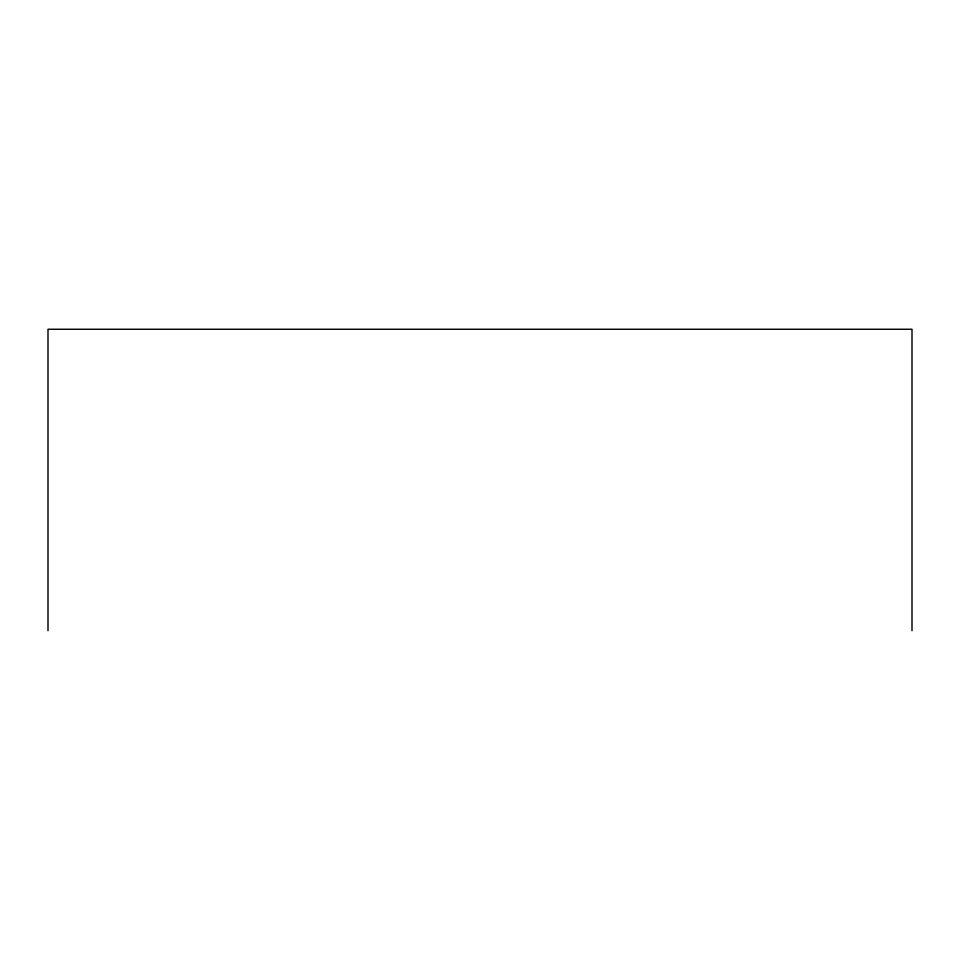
<?xml version="1.0" encoding="UTF-8"?>
<svg xmlns="http://www.w3.org/2000/svg" width="960" height="960" viewBox="0 0 960 960"><rect width="100%" height="100%" fill="white"/><g stroke="black" fill="none" stroke-linecap="round" stroke-linejoin="round"><path stroke-width="1.44" d="M912 630.744L912 329.256L48 329.256L48 630.744"/></g></svg>
